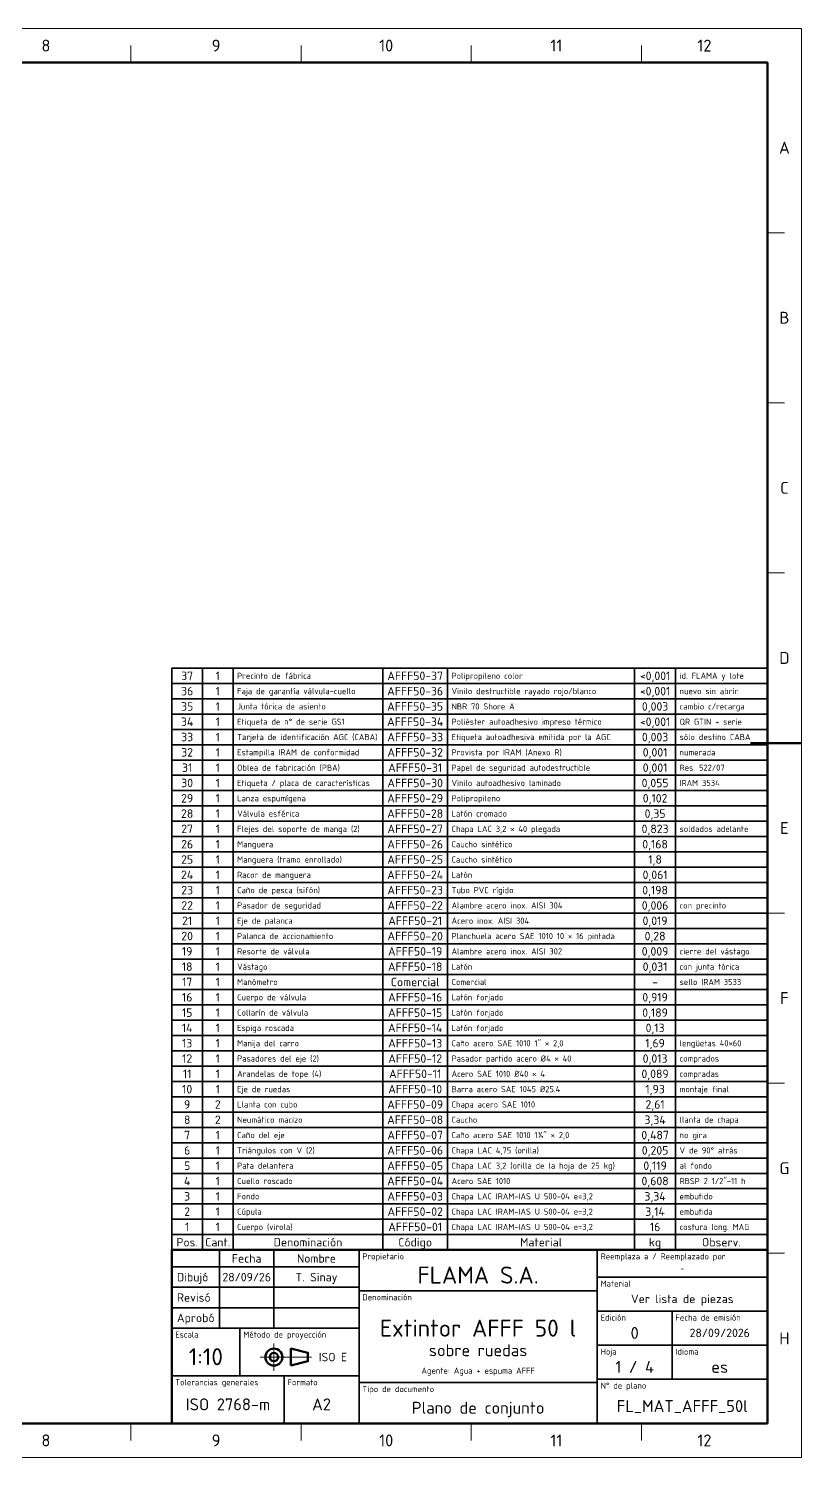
# Model space of a CAD drawing. Header units: millimetres. Extents: x 0 to 2382, y 0 to 420.
# Drawn here: x 366.9 to 594, y 0 to 420 of the extents above; entities that cross this region are included whole.
import ezdxf
from ezdxf.enums import TextEntityAlignment as Align

# ---------------------------------------------------------------- set-up
doc = ezdxf.new("R2010")
doc.units = ezdxf.units.MM
doc.linetypes.add('IRAM-F-TRAZO-PUNTO', pattern=[20, 15, -2, 1, -2])
for name, color, linetype, lineweight in [('01-VISIBLE', 7, 'CONTINUOUS', 70), ('03-EJE', 1, 'IRAM-F-TRAZO-PUNTO', 18), ('06-TEXTO', 7, 'CONTINUOUS', 25), ('07-RECUADRO', 7, 'CONTINUOUS', 70), ('08-FINA', 5, 'CONTINUOUS', 18), ('10-ROTULO', 7, 'CONTINUOUS', 35), ('11-TEXTO-ROTULO', 7, 'CONTINUOUS', 25)]:
    doc.layers.add(name, color=color, linetype=linetype, lineweight=lineweight)
doc.styles.add('ISO3098', font='isocpeur.ttf')

msp = doc.modelspace()

# ---------------------------------------------------------------- linework, layer by layer
at = {"layer": '01-VISIBLE'}
msp.add_lwpolyline([(444, 27), (449, 28.25), (449, 30.75), (444, 32)], close=True, dxfattribs=at)
for radius in [2.5, 1.25]:
    msp.add_circle((439, 29.5), radius, dxfattribs=at)
at = {"layer": '03-EJE'}
for p, q in [((435, 29.5), (450.5, 29.5)), ((439, 25.5), (439, 33.5))]:
    msp.add_line(p, q, dxfattribs=at)
at = {"layer": '07-RECUADRO'}
msp.add_line((594, 210), (579, 210), dxfattribs=at)
for points in [[(25, 10), (584, 10), (584, 410), (25, 410)], [(409, 10), (584, 10), (584, 61), (409, 61)]]:
    msp.add_lwpolyline(points, close=True, dxfattribs=at)
at = {"layer": '08-FINA'}
for p, q in [((397, 410), (397, 415)), ((447, 410), (447, 415)), ((497, 410), (497, 415)), ((547, 410), (547, 415)), ((584, 360), (589, 360)), ((584, 310), (589, 310)), ((584, 260), (589, 260)), ((584, 160), (589, 160)), ((584, 110), (589, 110)), ((584, 60), (589, 60)), ((397, 10), (397, 5)), ((447, 10), (447, 5)), ((497, 10), (497, 5)), ((547, 10), (547, 5))]:
    msp.add_line(p, q, dxfattribs=at)
msp.add_lwpolyline([(0, 0), (594, 0), (594, 420), (0, 420)], close=True, dxfattribs=at)
at = {"layer": '10-ROTULO'}
for p, q in [((418, 61), (418, 232)), ((427, 61), (427, 232)), ((471, 61), (471, 232)), ((490, 61), (490, 232)), ((545, 61), (545, 232)), ((557, 61), (557, 232)), ((409, 227.5), (584, 227.5)), ((409, 223), (584, 223)), ((409, 218.5), (584, 218.5)), ((409, 214), (584, 214)), ((409, 209.5), (584, 209.5)), ((409, 205), (584, 205)), ((409, 200.5), (584, 200.5)), ((409, 196), (584, 196)), ((409, 191.5), (584, 191.5)), ((409, 187), (584, 187)), ((409, 182.5), (584, 182.5)), ((409, 178), (584, 178)), ((409, 173.5), (584, 173.5)), ((409, 169), (584, 169)), ((409, 164.5), (584, 164.5)), ((409, 160), (584, 160)), ((409, 155.5), (584, 155.5)), ((409, 151), (584, 151)), ((409, 146.5), (584, 146.5)), ((409, 142), (584, 142)), ((409, 137.5), (584, 137.5)), ((409, 133), (584, 133)), ((409, 128.5), (584, 128.5)), ((409, 124), (584, 124)), ((409, 119.5), (584, 119.5)), ((409, 115), (584, 115)), ((409, 110.5), (584, 110.5)), ((409, 106), (584, 106)), ((409, 101.5), (584, 101.5)), ((409, 97), (584, 97)), ((409, 92.5), (584, 92.5)), ((409, 88), (584, 88)), ((409, 83.5), (584, 83.5)), ((409, 79), (584, 79)), ((409, 74.5), (584, 74.5)), ((409, 70), (584, 70)), ((409, 65.5), (584, 65.5))]:
    msp.add_line(p, q, dxfattribs=at)
for points in [[(409, 61), (584, 61), (584, 232), (409, 232)], [(409, 56), (423, 56), (423, 61), (409, 61)], [(423, 56), (439, 56), (439, 61), (423, 61)], [(439, 56), (464, 56), (464, 61), (439, 61)], [(464, 49), (534, 49), (534, 61), (464, 61)], [(534, 53), (584, 53), (584, 61), (534, 61)], [(409, 50), (423, 50), (423, 56), (409, 56)], [(423, 50), (439, 50), (439, 56), (423, 56)], [(439, 50), (464, 50), (464, 56), (439, 56)], [(534, 43), (584, 43), (584, 53), (534, 53)], [(409, 44), (423, 44), (423, 50), (409, 50)], [(423, 44), (439, 44), (439, 50), (423, 50)], [(439, 44), (464, 44), (464, 50), (439, 50)], [(464, 22), (534, 22), (534, 49), (464, 49)], [(409, 38), (423, 38), (423, 44), (409, 44)], [(423, 38), (439, 38), (439, 44), (423, 44)], [(439, 38), (464, 38), (464, 44), (439, 44)], [(534, 33), (556, 33), (556, 43), (534, 43)], [(556, 33), (584, 33), (584, 43), (556, 43)], [(409, 24), (429, 24), (429, 38), (409, 38)], [(429, 24), (464, 24), (464, 38), (429, 38)], [(534, 23), (556, 23), (556, 33), (534, 33)], [(556, 23), (584, 23), (584, 33), (556, 33)], [(409, 10), (442, 10), (442, 24), (409, 24)], [(442, 10), (464, 10), (464, 24), (442, 24)], [(464, 10), (534, 10), (534, 22), (464, 22)], [(534, 10), (584, 10), (584, 23), (534, 23)]]:
    msp.add_lwpolyline(points, close=True, dxfattribs=at)

# ---------------------------------------------------------------- texts
at = {"layer": '06-TEXTO', "style": 'ISO3098'}
for s, p in [('8', (372, 415)), ('9', (422, 415)), ('10', (472, 415)), ('11', (522, 415)), ('12', (565.5, 415)), ('A', (589, 385)), ('B', (589, 335)), ('C', (589, 285)), ('D', (589, 235)), ('E', (589, 185)), ('F', (589, 135)), ('G', (589, 85)), ('H', (589, 35)), ('8', (372, 5)), ('9', (422, 5)), ('10', (472, 5)), ('11', (522, 5)), ('12', (565.5, 5))]:
    msp.add_text(s, height=3.5, dxfattribs=at).set_placement(p, align=Align.MIDDLE_CENTER)
at = {"layer": '11-TEXTO-ROTULO', "style": 'ISO3098'}
for s, height, p in [('37', 2.5, (413.5, 229.75)), ('1', 2.5, (422.5, 229.75)), ('AFFF50-37', 2.5, (480.5, 229.75)), ('<0,001', 2.5, (551, 229.75)), ('36', 2.5, (413.5, 225.25)), ('1', 2.5, (422.5, 225.25)), ('AFFF50-36', 2.5, (480.5, 225.25)), ('<0,001', 2.5, (551, 225.25)), ('35', 2.5, (413.5, 220.75)), ('1', 2.5, (422.5, 220.75)), ('AFFF50-35', 2.5, (480.5, 220.75)), ('0,003', 2.5, (551, 220.75)), ('34', 2.5, (413.5, 216.25)), ('1', 2.5, (422.5, 216.25)), ('AFFF50-34', 2.5, (480.5, 216.25)), ('<0,001', 2.5, (551, 216.25)), ('33', 2.5, (413.5, 211.75)), ('1', 2.5, (422.5, 211.75)), ('AFFF50-33', 2.5, (480.5, 211.75)), ('0,003', 2.5, (551, 211.75)), ('32', 2.5, (413.5, 207.25)), ('1', 2.5, (422.5, 207.25)), ('AFFF50-32', 2.5, (480.5, 207.25)), ('0,001', 2.5, (551, 207.25)), ('31', 2.5, (413.5, 202.75)), ('1', 2.5, (422.5, 202.75)), ('AFFF50-31', 2.5, (480.5, 202.75)), ('0,001', 2.5, (551, 202.75)), ('30', 2.5, (413.5, 198.25)), ('1', 2.5, (422.5, 198.25)), ('AFFF50-30', 2.5, (480.5, 198.25)), ('0,055', 2.5, (551, 198.25)), ('29', 2.5, (413.5, 193.75)), ('1', 2.5, (422.5, 193.75)), ('AFFF50-29', 2.5, (480.5, 193.75)), ('0,102', 2.5, (551, 193.75)), ('28', 2.5, (413.5, 189.25)), ('1', 2.5, (422.5, 189.25)), ('AFFF50-28', 2.5, (480.5, 189.25)), ('0,35', 2.5, (551, 189.25)), ('27', 2.5, (413.5, 184.75)), ('1', 2.5, (422.5, 184.75)), ('AFFF50-27', 2.5, (480.5, 184.75)), ('0,823', 2.5, (551, 184.75)), ('26', 2.5, (413.5, 180.25)), ('1', 2.5, (422.5, 180.25)), ('AFFF50-26', 2.5, (480.5, 180.25)), ('0,168', 2.5, (551, 180.25)), ('25', 2.5, (413.5, 175.75)), ('1', 2.5, (422.5, 175.75)), ('AFFF50-25', 2.5, (480.5, 175.75)), ('1,8', 2.5, (551, 175.75)), ('24', 2.5, (413.5, 171.25)), ('1', 2.5, (422.5, 171.25)), ('AFFF50-24', 2.5, (480.5, 171.25)), ('0,061', 2.5, (551, 171.25)), ('23', 2.5, (413.5, 166.75)), ('1', 2.5, (422.5, 166.75)), ('AFFF50-23', 2.5, (480.5, 166.75)), ('0,198', 2.5, (551, 166.75)), ('22', 2.5, (413.5, 162.25)), ('1', 2.5, (422.5, 162.25)), ('AFFF50-22', 2.5, (480.5, 162.25)), ('0,006', 2.5, (551, 162.25)), ('21', 2.5, (413.5, 157.75)), ('1', 2.5, (422.5, 157.75)), ('AFFF50-21', 2.5, (480.5, 157.75)), ('0,019', 2.5, (551, 157.75)), ('20', 2.5, (413.5, 153.25)), ('1', 2.5, (422.5, 153.25)), ('AFFF50-20', 2.5, (480.5, 153.25)), ('0,28', 2.5, (551, 153.25)), ('19', 2.5, (413.5, 148.75)), ('1', 2.5, (422.5, 148.75)), ('AFFF50-19', 2.5, (480.5, 148.75)), ('0,009', 2.5, (551, 148.75)), ('18', 2.5, (413.5, 144.25)), ('1', 2.5, (422.5, 144.25)), ('AFFF50-18', 2.5, (480.5, 144.25)), ('0,031', 2.5, (551, 144.25)), ('17', 2.5, (413.5, 139.75)), ('1', 2.5, (422.5, 139.75)), ('Comercial', 2.5, (480.5, 139.75)), ('-', 2.5, (551, 139.75)), ('16', 2.5, (413.5, 135.25)), ('1', 2.5, (422.5, 135.25)), ('AFFF50-16', 2.5, (480.5, 135.25)), ('0,919', 2.5, (551, 135.25)), ('15', 2.5, (413.5, 130.75)), ('1', 2.5, (422.5, 130.75)), ('AFFF50-15', 2.5, (480.5, 130.75)), ('0,189', 2.5, (551, 130.75)), ('14', 2.5, (413.5, 126.25)), ('1', 2.5, (422.5, 126.25)), ('AFFF50-14', 2.5, (480.5, 126.25)), ('0,13', 2.5, (551, 126.25)), ('13', 2.5, (413.5, 121.75)), ('1', 2.5, (422.5, 121.75)), ('AFFF50-13', 2.5, (480.5, 121.75)), ('1,69', 2.5, (551, 121.75)), ('12', 2.5, (413.5, 117.25)), ('1', 2.5, (422.5, 117.25)), ('AFFF50-12', 2.5, (480.5, 117.25)), ('0,013', 2.5, (551, 117.25)), ('11', 2.5, (413.5, 112.75)), ('1', 2.5, (422.5, 112.75)), ('AFFF50-11', 2.5, (480.5, 112.75)), ('0,089', 2.5, (551, 112.75)), ('10', 2.5, (413.5, 108.25)), ('1', 2.5, (422.5, 108.25)), ('AFFF50-10', 2.5, (480.5, 108.25)), ('1,93', 2.5, (551, 108.25)), ('9', 2.5, (413.5, 103.75)), ('2', 2.5, (422.5, 103.75)), ('AFFF50-09', 2.5, (480.5, 103.75)), ('2,61', 2.5, (551, 103.75)), ('8', 2.5, (413.5, 99.25)), ('2', 2.5, (422.5, 99.25)), ('AFFF50-08', 2.5, (480.5, 99.25)), ('3,34', 2.5, (551, 99.25)), ('7', 2.5, (413.5, 94.75)), ('1', 2.5, (422.5, 94.75)), ('AFFF50-07', 2.5, (480.5, 94.75)), ('0,487', 2.5, (551, 94.75)), ('6', 2.5, (413.5, 90.25)), ('1', 2.5, (422.5, 90.25)), ('AFFF50-06', 2.5, (480.5, 90.25)), ('0,205', 2.5, (551, 90.25)), ('5', 2.5, (413.5, 85.75)), ('1', 2.5, (422.5, 85.75)), ('AFFF50-05', 2.5, (480.5, 85.75)), ('0,119', 2.5, (551, 85.75)), ('4', 2.5, (413.5, 81.25)), ('1', 2.5, (422.5, 81.25)), ('AFFF50-04', 2.5, (480.5, 81.25)), ('0,608', 2.5, (551, 81.25)), ('3', 2.5, (413.5, 76.75)), ('1', 2.5, (422.5, 76.75)), ('AFFF50-03', 2.5, (480.5, 76.75)), ('3,34', 2.5, (551, 76.75)), ('2', 2.5, (413.5, 72.25)), ('1', 2.5, (422.5, 72.25)), ('AFFF50-02', 2.5, (480.5, 72.25)), ('3,14', 2.5, (551, 72.25)), ('1', 2.5, (413.5, 67.75)), ('1', 2.5, (422.5, 67.75)), ('AFFF50-01', 2.5, (480.5, 67.75)), ('16', 2.5, (551, 67.75)), ('Pos.', 2.5, (413.5, 63.25)), ('Cant.', 2.5, (422.5, 63.25)), ('Denominación', 2.5, (449, 63.25)), ('Código', 2.5, (480.5, 63.25)), ('Material', 2.5, (517.5, 63.25)), ('kg', 2.5, (551, 63.25)), ('Observ.', 2.5, (570.5, 63.25)), ('Fecha', 2.5, (431, 58.5)), ('Nombre', 2.5, (451.5, 58.5)), ('FLAMA S.A.', 5, (499, 53.6)), ('-', 1.8, (559, 55.6)), ('28/09/26', 2.5, (431, 53)), ('T. Sinay', 2.5, (451.5, 53)), ('Ver lista de piezas', 2.5, (559, 46.6)), ('Extintor AFFF 50 l', 5, (499, 38)), ('0', 3.5, (545, 36.6)), ('28/09/2026', 2.5, (570, 36.6)), ('1:10', 5, (419, 29.6)), ('sobre ruedas', 3.5, (499, 31.5)), ('Agente: Agua + espuma AFFF', 1.8, (499, 25.5)), ('1 / 4', 3.5, (545, 26.6)), ('es', 3.5, (570, 26.6)), ('ISO 2768-m', 3.5, (425.5, 15.6)), ('A2', 3.5, (453, 15.6)), ('FL_MAT_AFFF_50l', 3.5, (559, 15.1)), ('Plano de conjunto', 3.5, (499, 14.6))]:
    msp.add_text(s, height=height, dxfattribs=at).set_placement(p, align=Align.MIDDLE_CENTER)
for s, height, p in [('Precinto de fábrica', 1.8, (428.2, 229.75)), ('Polipropileno color', 1.8, (491.2, 229.75)), ('id. FLAMA y lote', 1.8, (558.2, 229.75)), ('Faja de garantía válvula-cuello', 1.8, (428.2, 225.25)), ('Vinilo destructible rayado rojo/blanco', 1.8, (491.2, 225.25)), ('nuevo sin abrir', 1.8, (558.2, 225.25)), ('Junta tórica de asiento', 1.8, (428.2, 220.75)), ('NBR 70 Shore A', 1.8, (491.2, 220.75)), ('cambio c/recarga', 1.8, (558.2, 220.75)), ('Etiqueta de n° de serie GS1', 1.8, (428.2, 216.25)), ('Poliéster autoadhesivo impreso térmico', 1.8, (491.2, 216.25)), ('QR GTIN + serie', 1.8, (558.2, 216.25)), ('Tarjeta de identificación AGC (CABA)', 1.8, (428.2, 211.75)), ('Etiqueta autoadhesiva emitida por la AGC', 1.8, (491.2, 211.75)), ('sólo destino CABA', 1.8, (558.2, 211.75)), ('Estampilla IRAM de conformidad', 1.8, (428.2, 207.25)), ('Provista por IRAM (Anexo R)', 1.8, (491.2, 207.25)), ('numerada', 1.8, (558.2, 207.25)), ('Oblea de fabricación (PBA)', 1.8, (428.2, 202.75)), ('Papel de seguridad autodestructible', 1.8, (491.2, 202.75)), ('Res. 522/07', 1.8, (558.2, 202.75)), ('Etiqueta / placa de características', 1.8, (428.2, 198.25)), ('Vinilo autoadhesivo laminado', 1.8, (491.2, 198.25)), ('IRAM 3534', 1.8, (558.2, 198.25)), ('Lanza espumígena', 1.8, (428.2, 193.75)), ('Polipropileno', 1.8, (491.2, 193.75)), ('Válvula esférica', 1.8, (428.2, 189.25)), ('Latón cromado', 1.8, (491.2, 189.25)), ('Flejes del soporte de manga (2)', 1.8, (428.2, 184.75)), ('Chapa LAC 3,2 × 40 plegada', 1.8, (491.2, 184.75)), ('soldados adelante', 1.8, (558.2, 184.75)), ('Manguera', 1.8, (428.2, 180.25)), ('Caucho sintético', 1.8, (491.2, 180.25)), ('Manguera (tramo enrollado)', 1.8, (428.2, 175.75)), ('Caucho sintético', 1.8, (491.2, 175.75)), ('Racor de manguera', 1.8, (428.2, 171.25)), ('Latón', 1.8, (491.2, 171.25)), ('Caño de pesca (sifón)', 1.8, (428.2, 166.75)), ('Tubo PVC rígido', 1.8, (491.2, 166.75)), ('Pasador de seguridad', 1.8, (428.2, 162.25)), ('Alambre acero inox. AISI 304', 1.8, (491.2, 162.25)), ('con precinto', 1.8, (558.2, 162.25)), ('Eje de palanca', 1.8, (428.2, 157.75)), ('Acero inox. AISI 304', 1.8, (491.2, 157.75)), ('Palanca de accionamiento', 1.8, (428.2, 153.25)), ('Planchuela acero SAE 1010 10 × 16 pintada', 1.8, (491.2, 153.25)), ('Resorte de válvula', 1.8, (428.2, 148.75)), ('Alambre acero inox. AISI 302', 1.8, (491.2, 148.75)), ('cierre del vástago', 1.8, (558.2, 148.75)), ('Vástago', 1.8, (428.2, 144.25)), ('Latón', 1.8, (491.2, 144.25)), ('con junta tórica', 1.8, (558.2, 144.25)), ('Manómetro', 1.8, (428.2, 139.75)), ('Comercial', 1.8, (491.2, 139.75)), ('sello IRAM 3533', 1.8, (558.2, 139.75)), ('Cuerpo de válvula', 1.8, (428.2, 135.25)), ('Latón forjado', 1.8, (491.2, 135.25)), ('Collarín de válvula', 1.8, (428.2, 130.75)), ('Latón forjado', 1.8, (491.2, 130.75)), ('Espiga roscada', 1.8, (428.2, 126.25)), ('Latón forjado', 1.8, (491.2, 126.25)), ('Manija del carro', 1.8, (428.2, 121.75)), ('Caño acero SAE 1010 1" × 2,0', 1.8, (491.2, 121.75)), ('lengüetas 40×60', 1.8, (558.2, 121.75)), ('Pasadores del eje (2)', 1.8, (428.2, 117.25)), ('Pasador partido acero Ø4 × 40', 1.8, (491.2, 117.25)), ('comprados', 1.8, (558.2, 117.25)), ('Arandelas de tope (4)', 1.8, (428.2, 112.75)), ('Acero SAE 1010 Ø40 × 4', 1.8, (491.2, 112.75)), ('compradas', 1.8, (558.2, 112.75)), ('Eje de ruedas', 1.8, (428.2, 108.25)), ('Barra acero SAE 1045 Ø25.4', 1.8, (491.2, 108.25)), ('montaje final', 1.8, (558.2, 108.25)), ('Llanta con cubo', 1.8, (428.2, 103.75)), ('Chapa acero SAE 1010', 1.8, (491.2, 103.75)), ('Neumático macizo', 1.8, (428.2, 99.25)), ('Caucho', 1.8, (491.2, 99.25)), ('llanta de chapa', 1.8, (558.2, 99.25)), ('Caño del eje', 1.8, (428.2, 94.75)), ('Caño acero SAE 1010 1¼" × 2,0', 1.8, (491.2, 94.75)), ('no gira', 1.8, (558.2, 94.75)), ('Triángulos con V (2)', 1.8, (428.2, 90.25)), ('Chapa LAC 4,75 (orilla)', 1.8, (491.2, 90.25)), ('V de 90° atrás', 1.8, (558.2, 90.25)), ('Pata delantera', 1.8, (428.2, 85.75)), ('Chapa LAC 3,2 (orilla de la hoja de 25 kg)', 1.8, (491.2, 85.75)), ('al fondo', 1.8, (558.2, 85.75)), ('Cuello roscado', 1.8, (428.2, 81.25)), ('Acero SAE 1010', 1.8, (491.2, 81.25)), ('RBSP 2 1/2"-11 h', 1.8, (558.2, 81.25)), ('Fondo', 1.8, (428.2, 76.75)), ('Chapa LAC IRAM-IAS U 500-04 e=3,2', 1.8, (491.2, 76.75)), ('embutido', 1.8, (558.2, 76.75)), ('Cúpula', 1.8, (428.2, 72.25)), ('Chapa LAC IRAM-IAS U 500-04 e=3,2', 1.8, (491.2, 72.25)), ('embutida', 1.8, (558.2, 72.25)), ('Cuerpo (virola)', 1.8, (428.2, 67.75)), ('Chapa LAC IRAM-IAS U 500-04 e=3,2', 1.8, (491.2, 67.75)), ('costura long. MAG', 1.8, (558.2, 67.75)), ('Dibujó', 2.5, (410.5, 53)), ('Revisó', 2.5, (410.5, 47)), ('Aprobó', 2.5, (410.5, 41))]:
    msp.add_text(s, height=height, dxfattribs=at).set_placement(p, align=Align.MIDDLE_LEFT)
for s, p in [('Propietario', (465, 60)), ('Reemplaza a / Reemplazado por', (535, 60)), ('Material', (535, 52)), ('Denominación', (465, 48)), ('Edición', (535, 42)), ('Fecha de emisión', (557, 42)), ('Escala', (410, 37)), ('Método de proyección', (430, 37)), ('Hoja', (535, 32)), ('Idioma', (557, 32)), ('Tolerancias generales', (410, 23)), ('Formato', (443, 23)), ('Tipo de documento', (465, 21)), ('N° de plano', (535, 22))]:
    msp.add_text(s, height=1.8, dxfattribs=at).set_placement(p, align=Align.TOP_LEFT)
msp.add_text('ISO E', height=2.5, dxfattribs=at).set_placement((460.5, 29.5), align=Align.MIDDLE_RIGHT)

doc.saveas('drawing.dxf')
